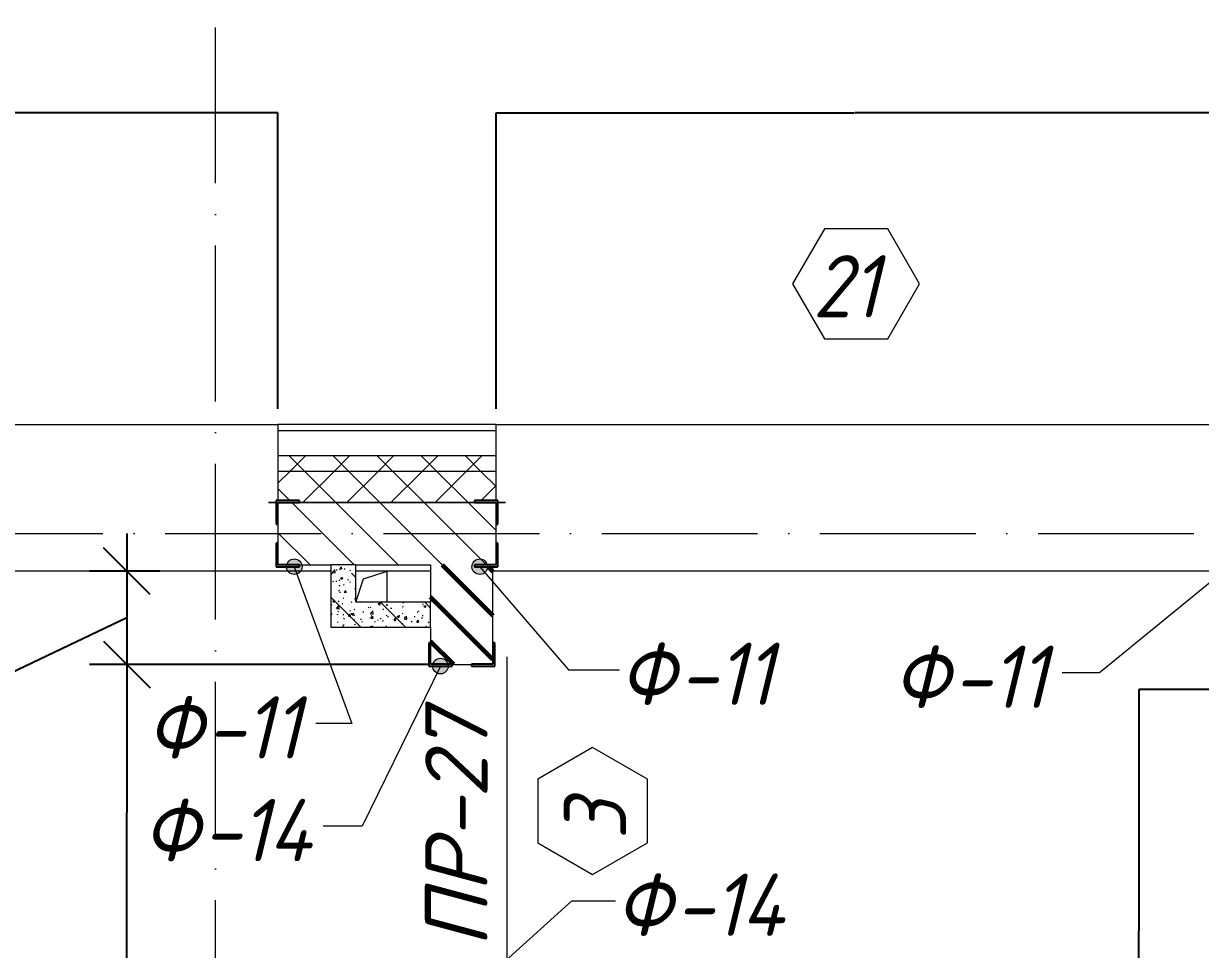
# Model space of a CAD drawing. Header units: millimetres. Extents: x 12986 to 523328, y -9759 to 30092.
# Drawn here: x 118041 to 121817, y 25666 to 28637 of the extents above; entities that cross this region are included whole.
import ezdxf

# ---------------------------------------------------------------- set-up
doc = ezdxf.new("R2010")
doc.units = ezdxf.units.MM
doc.linetypes.add('50_200_ШТРИХ_1Т_ш5_п1_п1_', pattern=[700, 500, -100, 0, -100])
for name, color, linetype, lineweight in [('5) Блок ячеистый', 160, 'Continuous', 60), ('A-ANNO-DIMS', 7, 'Continuous', 9), ('A-DOOR-IDEN', 7, 'Continuous', 9), ('A-GENM', 7, 'Continuous', 9), ('A-GENM-1', 7, 'Continuous', 25), ('A-GENM-IDEN', 7, 'Continuous', 9), ('A-GLAZ-IDEN', 7, 'Continuous', 9), ('A-WALL', 7, 'Continuous', 5), ('A-WALL-6', 18, 'Continuous', 13), ('A-WALL-8', 7, 'Continuous', 9), ('A-WALL-FNSH-1', 7, 'Continuous', 9), ('A-WALL-PATT-1', 7, 'Continuous', 5), ('A-WALL-PATT-4', 250, 'Continuous', 5), ('I-WALL', 7, 'Continuous', 5), ('Оси-2', 7, '50_200_ШТРИХ_1Т_ш5_п1_п1_', 9)]:
    doc.layers.add(name, color=color, linetype=linetype, lineweight=lineweight)
for name, color, linetype, lineweight, true_color in [('A-WALL-2', 7, 'Continuous', 13, 0x000000), ('A-WALL-9', 7, 'Continuous', 5, 0x0070df), ('A-WALL-PATT-2', 7, 'Continuous', 5, 0xce0000)]:
    doc.layers.add(name, color=color, linetype=linetype, lineweight=lineweight, true_color=true_color)
doc.styles.add('ISOCPEUR_I_3', font='isocpeui.ttf', dxfattribs={"width": 0.9, "height": 200})
doc.styles.add('ISOCPEUR_I_5', font='isocpeui.ttf', dxfattribs={"height": 200})
doc.dimstyles.new('ISO-2_0_0_9К_СРЕДНИЙ_6', dxfattribs={"dimscale": 304.8, "dimtxt": 199.196235, "dimasz": 0.492126, "dimexe": 0.393701, "dimexo": 0, "dimgap": 0, "dimtad": 1, "dimdec": 0, "dimzin": 0, "dimdsep": 46, "dimtxsty": 'ISOCPEUR_I_3', "dimblk1": 'OBLIQUE', "dimblk2": 'OBLIQUE', "dimsah": 1, "dimcen": 0.09, "dimdle": 0.393701, "dimazin": 0, "dimtfac": 1, "dimtdec": 4, "dimtix": 1, "dimtmove": 1, "dimatfit": 3, "dimfxl": 1, "dimtvp": 1, "dimtolj": 1, "dimtzin": 0, "dimarcsym": 2})
doc.dimstyles.get("Standard").update_dxf_attribs({"dimtxt": 0.18, "dimasz": 0.18, "dimexe": 0.18, "dimexo": 0.0625, "dimgap": 0.09, "dimtad": 0, "dimtih": 1, "dimtoh": 1, "dimdec": 4, "dimzin": 0, "dimdsep": 46, "dimtxsty": 'Standard', "dimcen": 0.09, "dimadec": 0, "dimazin": 0, "dimtfac": 1, "dimtdec": 4, "dimtofl": 0, "dimtmove": 0, "dimatfit": 3, "dimfxl": 1, "dimtolj": 1, "dimtzin": 0, "dimarcsym": 0})
pattern_1 = [(135, (61996.89, 0), (-70.71068, -70.71068), [])]
pattern_2 = [(45, (61996.89, 0), (-70.71068, 70.71068), []), (135, (61996.89, 0), (-70.71068, -70.71068), [])]
pattern_3 = [(50, (61996.893, 0), (72.873764, -6.37607), [7.62, -83.82]), (355, (61996.89, 0), (-14.09699, 76.42244), [6.096, -67.056]), (100.451, (62002.966, -0.53), (58.776964, 70.04687), [6.476, -71.236]), (46.184, (61996.89, 20.32), (108.43142, -16.81745), [11.43, -125.73]), (96.636, (62005.93, 18.92), (94.961, 98.97089), [9.714, -106.854]), (351.184, (61996.89, 20.32), (94.96227, 98.97018), [9.144, -100.584]), (21, (62007.053, 15.24), (60.64565, -40.90654), [7.62, -83.82]), (326, (62007.05, 15.24), (24.72083, 73.67493), [6.096, -67.056]), (71.451, (62012.11, 11.83), (85.36689, 32.76874), [6.476, -71.236]), (37.5, (61996.893, 0), (1.235525, 33.822432), [3.353, -62.89, 3.353, -64.719, -67.31]), (37.5, (61996.893, 0), (1.235525, 33.822432), [-134.315, 3.353, -63.957]), (7.5, (61996.893, 0), (26.728146, 40.07255), [3.353, -35.458, 3.353, -61.366, -25.654]), (7.5, (61996.893, 0), (26.728146, 40.07255), [-103.53, 3.353, -22.301]), (327.5, (61974.236, 0), (54.236318, -2.292117), [3.353, -22.047, 3.353, -75.895, -105.156]), (327.5, (61974.236, 0), (54.236318, -2.292117), [-104.648, 3.353, -101.803]), (317.5, (61964.076, 0), (59.25158, 10.17014), [3.353, -29.667, 3.353, -49.276, -74.676]), (317.5, (61964.076, 0), (59.25158, 10.17014), [-85.649, 3.353, -71.323])]
pattern_4 = [(135, (61996.9, 0), (-142.5612, -142.5612), []), (135, (62139.46, 0), (-142.5612, -142.5612), [252.016, -50.403, 3.353, -47.05])]

# ---------------------------------------------------------------- blocks, each defined once
blk = doc.blocks.new('Фахверк_СКБ_Уголок - Ф-11_200х2500 h-26914022-АР1_Кладочный план 1 этажа')
at = {"layer": 'A-GENM-1'}
for p, q in [((200, 156), (125, 156)), ((125, 156), (125, 81)), ((200, 150), (200, 156)), ((131, 81), (131, 150)), ((131, 150), (200, 150)), ((125, 81), (131, 81)), ((131, 19), (125, 19)), ((125, 19), (125, -56)), ((131, -50), (131, 19)), ((125, -56), (200, -56)), ((200, -50), (131, -50)), ((200, -56), (200, -50))]:
    blk.add_line(p, q, dxfattribs=at)
blk = doc.blocks.new('AR_Отверстие прямоугольное _в плите_ - AR_Отверстие прямоугольное _в плите_-V95-АР1_Кладочный план 1 этажа')
at = {"layer": 'A-GENM'}
for p, q in [((-25, 25), (50, 50)), ((50, -50), (50, 50)), ((-50, -50), (-25, 25))]:
    blk.add_line(p, q, dxfattribs=at)
blk = doc.blocks.new('Фахверк_СКБ_Уголок - Ф-14_200х4010 h _потолок _3_880_-26977327-АР1_Кладочный план 1 этажа')
at = {"layer": 'A-GENM-1'}
for p, q in [((200, 156), (125, 156)), ((125, 156), (125, 81)), ((200, 150), (200, 156)), ((131, 81), (131, 150)), ((131, 150), (200, 150)), ((125, 81), (131, 81)), ((131, 19), (125, 19)), ((125, 19), (125, -56)), ((131, -50), (131, 19)), ((125, -56), (200, -56)), ((200, -50), (131, -50)), ((200, -56), (200, -50))]:
    blk.add_line(p, q, dxfattribs=at)
blk = doc.blocks.new('AAR_СКБ_Марка_Двери_Перемычка и проем - Марка перемычки и проема-25306769-АР1_Кладочный план 1 этажа')
at = {"layer": 'A-DOOR-IDEN'}
for p, q in [((-5, 0), (5, 0)), ((-0.968, -0.984), (-1.986, -2.747)), ((1.067, -0.984), (-0.968, -0.984)), ((2.085, -2.747), (1.067, -0.984)), ((-1.986, -2.747), (-0.968, -4.509)), ((1.067, -4.509), (2.085, -2.747)), ((-0.968, -4.509), (1.067, -4.509))]:
    blk.add_line(p, q, dxfattribs=at)
blk = doc.blocks.new('AAR_СКБ_Марка_Окна_Перемычка и проем - Марка проема-25443838-АР1_Кладочный план 1 этажа')
at = {"layer": 'A-GLAZ-IDEN'}
for p, q in [((-0.968, -0.984), (-1.986, -2.747)), ((1.067, -0.984), (-0.968, -0.984)), ((2.085, -2.747), (1.067, -0.984)), ((-1.986, -2.747), (-0.968, -4.509)), ((1.067, -4.509), (2.085, -2.747)), ((-0.968, -4.509), (1.067, -4.509))]:
    blk.add_line(p, q, dxfattribs=at)
blk = doc.blocks.new('DIMBLOCK319-АР1_Кладочный план 1 этажа')
at = {"layer": 'A-ANNO-DIMS', "color": 0, "lineweight": -2, "transparency": 16777216}
for p, q in [((116756.9, 27400.1), (116756.9, 28350.2)), ((116757.1, 28350), (117806.2, 28350)), ((118856.7, 28350), (117807.6, 28350)), ((118856.9, 27400.1), (118856.9, 28350.2))]:
    blk.add_line(p, q, dxfattribs=at)
at = {"layer": 'A-ANNO-DIMS', "color": 0, "transparency": 16777216}
for points in [[(116757.1, 28350.1), (116757.1, 28350), (116756.9, 28350)], [(118856.7, 28350.1), (118856.7, 28350), (118856.9, 28350)]]:
    blk.add_solid(points, dxfattribs=at)
at = {"layer": 'Defpoints', "color": 0, "transparency": 16777216}
for p in [(118856.9, 28350), (116756.9, 27400), (118856.9, 27400)]:
    blk.add_point(p, dxfattribs=at)
at = {"layer": 'A-ANNO-DIMS', "color": 0, "transparency": 16777216, "insert": (117806.9, 28350), "char_height": 0.18, "width": 560.814, "attachment_point": 5}
blk.add_mtext('\\A1;2100.0000', dxfattribs=at)
blk = doc.blocks.new('DIMBLOCK320-АР1_Кладочный план 1 этажа')
at = {"layer": 'A-ANNO-DIMS', "color": 0, "lineweight": -2, "transparency": 16777216}
for p, q in [((119556.9, 27400.1), (119556.9, 28350.2)), ((119557.1, 28350), (120706.2, 28350)), ((121856.7, 28350), (120707.6, 28350)), ((121856.9, 27400.1), (121856.9, 28350.2))]:
    blk.add_line(p, q, dxfattribs=at)
at = {"layer": 'A-ANNO-DIMS', "color": 0, "transparency": 16777216}
for points in [[(119557.1, 28350.1), (119557.1, 28350), (119556.9, 28350)], [(121856.7, 28350.1), (121856.7, 28350), (121856.9, 28350)]]:
    blk.add_solid(points, dxfattribs=at)
at = {"layer": 'Defpoints', "color": 0, "transparency": 16777216}
for p in [(121856.9, 28350), (119556.9, 27400), (121856.9, 27400)]:
    blk.add_point(p, dxfattribs=at)
at = {"layer": 'A-ANNO-DIMS', "color": 0, "transparency": 16777216, "insert": (120706.9, 28350), "char_height": 0.18, "width": 606.782, "attachment_point": 5}
blk.add_mtext('\\A1;2300.0000', dxfattribs=at)
blk = doc.blocks.new('DIMBLOCK321-АР1_Кладочный план 1 этажа')
at = {"layer": 'A-ANNO-DIMS', "color": 0, "lineweight": -2, "transparency": 16777216}
for p, q in [((121856.9, 27400.1), (121856.9, 28350.2)), ((121857.1, 28350), (122006.3, 28350)), ((122156.7, 28350), (122007.5, 28350)), ((122156.9, 27100.1), (122156.9, 28350.2))]:
    blk.add_line(p, q, dxfattribs=at)
at = {"layer": 'A-ANNO-DIMS', "color": 0, "transparency": 16777216}
for points in [[(121857.1, 28350.1), (121857.1, 28350), (121856.9, 28350)], [(122156.7, 28350.1), (122156.7, 28350), (122156.9, 28350)]]:
    blk.add_solid(points, dxfattribs=at)
at = {"layer": 'Defpoints', "color": 0, "transparency": 16777216}
for p in [(122156.9, 28350), (121856.9, 27400), (122156.9, 27100)]:
    blk.add_point(p, dxfattribs=at)
at = {"layer": 'A-ANNO-DIMS', "color": 0, "transparency": 16777216, "insert": (122006.9, 28350), "char_height": 0.18, "width": 455.087, "attachment_point": 5}
blk.add_mtext('\\A1;300.0000', dxfattribs=at)
blk = doc.blocks.new('_Oblique')
at = {"color": 0, "linetype": 'ByBlock', "lineweight": -2}
blk.add_line((-0.5, -0.5), (0.5, 0.5), dxfattribs=at)
blk = doc.blocks.new('DIMBLOCK661-АР1_Кладочный план 1 этажа')
at = {"layer": 'A-ANNO-DIMS', "color": 0, "lineweight": -2, "transparency": 16777216}
for p, q in [((118372.2, 27000), (118372.2, 26460)), ((118478.3, 26880), (118252.2, 26880)), ((118372.2, 26730), (117841.9, 26476.9)), ((119343.8, 26580), (118252.2, 26580)), ((117841.9, 26476.9), (117459.5, 26476.9))]:
    blk.add_line(p, q, dxfattribs=at)
at = {"layer": 'Defpoints', "color": 0, "transparency": 16777216}
for p in [(118478.3, 26880), (118372.2, 26580), (119343.8, 26580)]:
    blk.add_point(p, dxfattribs=at)
at = {"layer": 'A-ANNO-DIMS', "color": 0, "lineweight": -2, "transparency": 16777216, "xscale": 150, "yscale": 150, "zscale": 150}
for p, rotation in [((118372.2, 26880), 90), ((118372.2, 26580), 270)]:
    blk.add_blockref('_Oblique', p, dxfattribs=dict(at, rotation=rotation))
at = {"layer": 'A-ANNO-DIMS', "color": 0, "transparency": 16777216, "insert": (117708.5, 26155.2), "char_height": 200, "width": 455.087, "attachment_point": 1, "rotation": 90, "line_spacing_factor": 1.149209, "style": 'ISOCPEUR_I_3'}
blk.add_mtext('\\A1;300', dxfattribs=at)
blk = doc.blocks.new('DIMBLOCK662-АР1_Кладочный план 1 этажа')
at = {"layer": 'A-ANNO-DIMS', "color": 0, "lineweight": -2, "transparency": 16777216}
for p, q in [((119343.8, 26580), (118372, 26580)), ((118372.2, 26579.8), (118372.2, 26105.2)), ((118372.2, 25630.2), (118372.2, 26104.8)), ((119346.8, 25630), (118372, 25630))]:
    blk.add_line(p, q, dxfattribs=at)
at = {"layer": 'A-ANNO-DIMS', "color": 0, "transparency": 16777216}
for points in [[(118372.2, 26579.8), (118372.2, 26579.8), (118372.2, 26580)], [(118372.2, 25630.2), (118372.2, 25630.2), (118372.2, 25630)]]:
    blk.add_solid(points, dxfattribs=at)
at = {"layer": 'Defpoints', "color": 0, "transparency": 16777216}
for p in [(119343.8, 26580), (118372.2, 25630), (119346.9, 25630)]:
    blk.add_point(p, dxfattribs=at)
at = {"layer": 'A-ANNO-DIMS', "color": 0, "transparency": 16777216, "insert": (118372.2, 26105), "char_height": 0.18, "width": 455.087, "attachment_point": 5}
blk.add_mtext('\\A1;950.0000', dxfattribs=at)
blk = doc.blocks.new('DIMBLOCK675-АР1_Кладочный план 1 этажа')
at = {"layer": 'A-ANNO-DIMS', "color": 0, "lineweight": -2, "transparency": 16777216}
for p, q in [((122156.8, 26500), (121619, 26500)), ((121619.2, 26499.8), (121619.2, 25725.2)), ((121619.2, 24950.2), (121619.2, 25724.8)), ((121806.8, 24950), (121619, 24950))]:
    blk.add_line(p, q, dxfattribs=at)
at = {"layer": 'A-ANNO-DIMS', "color": 0, "transparency": 16777216}
for points in [[(121619.2, 26499.8), (121619.3, 26499.8), (121619.2, 26500)], [(121619.2, 24950.2), (121619.3, 24950.2), (121619.2, 24950)]]:
    blk.add_solid(points, dxfattribs=at)
at = {"layer": 'Defpoints', "color": 0, "transparency": 16777216}
for p in [(121619.2, 26500), (122156.9, 26500), (121806.9, 24950)]:
    blk.add_point(p, dxfattribs=at)
at = {"layer": 'A-ANNO-DIMS', "color": 0, "transparency": 16777216, "insert": (121619.2, 25725), "char_height": 0.18, "width": 560.814, "attachment_point": 5}
blk.add_mtext('\\A1;1550.0000', dxfattribs=at)

msp = doc.modelspace()

# ---------------------------------------------------------------- hatches: boundary and pattern name
at = {"layer": '5) Блок ячеистый'}
h = msp.add_hatch(dxfattribs=at)
h.set_pattern_fill('FP_3', color=256, style=0, pattern_type=2)
h.set_pattern_definition(pattern_1)
h.paths.add_polyline_path([(119546.89326, 24749.99993), (119546.89326, 25629.99994), (119346.89326, 25629.99994), (119346.89326, 24749.99993)], flags=0)
h.paths.add_polyline_path([(119477.89326, 26579.99994), (119477.89326, 26580.99991), (119546.89326, 26580.99991), (119546.89326, 26893.99982), (119487.89333, 26893.99982), (119487.89333, 26899.99982), (119346.89326, 26899.99982), (119346.89326, 26580.99991), (119415.89326, 26579.99994)], flags=0)
at = {"layer": 'A-GENM-IDEN'}
h = msp.add_hatch(color=256, dxfattribs=at)
edge = h.paths.add_edge_path(flags=0)
edge.add_arc((118909.22666, 26893.99982), 25, 0, 360)
h = msp.add_hatch(color=256, dxfattribs=at)
edge = h.paths.add_edge_path(flags=0)
edge.add_arc((119504.56, 26893.99982), 25, 0, 360)
h = msp.add_hatch(color=256, dxfattribs=at)
edge = h.paths.add_edge_path(flags=0)
edge.add_arc((119378.39326, 26574.99991), 25, 0, 360)
at = {"layer": 'A-WALL-PATT-1'}
h = msp.add_hatch(dxfattribs=at)
h.set_pattern_fill('FP_2', color=256, style=0, pattern_type=2)
h.set_pattern_definition(pattern_2)
h.paths.add_polyline_path([(146966.89327, 27199.99988), (146966.89327, 27249.99988), (142346.89328, 27249.99988), (142346.89328, 27199.99988), (146793.75859, 27199.99988)], flags=0)
h.paths.add_polyline_path([(132806.89333, 27199.99988), (132806.89333, 27249.99988), (130206.89329, 27249.99988), (130206.89329, 27199.99988)], flags=0)
h.paths.add_polyline_path([(138346.89333, 27199.99988), (139246.89328, 27199.99988), (139246.89328, 27249.99988), (138346.89333, 27249.99988)], flags=0)
h.paths.add_polyline_path([(136067.89922, 27199.99988), (136246.89333, 27199.99988), (136246.89333, 27249.99988), (134906.89333, 27249.99988), (134906.89333, 27199.99988)], flags=0)
h.paths.add_polyline_path([(123056.89333, 27199.99988), (123056.89333, 27249.99988), (121856.89333, 27249.99988), (121856.89333, 27199.99988)], flags=0)
h.paths.add_polyline_path([(119212.97734, 27199.99988), (119556.89333, 27199.99988), (119556.89333, 27249.99988), (118856.89333, 27249.99988), (118856.89333, 27199.99988)], flags=0)
h.paths.add_polyline_path([(129106.89329, 27199.99988), (129106.89329, 27249.99988), (128156.89333, 27249.99988), (128156.89333, 27199.99988)], flags=0)
h.paths.add_polyline_path([(116756.89333, 27199.99988), (116756.89333, 27249.99988), (115856.89336, 27249.99988), (115856.89336, 27199.99988)], flags=0)
h.paths.add_polyline_path([(113756.89336, 27199.99988), (113756.89336, 27249.99988), (112856.89333, 27249.99988), (112856.89333, 27199.99988), (113083.91484, 27199.99988)], flags=0)
h.paths.add_polyline_path([(109656.89329, 27199.99988), (110756.89333, 27199.99988), (110756.89333, 27249.99988), (109656.89329, 27249.99988)], flags=0)
h.paths.add_polyline_path([(106556.89329, 27199.99988), (106556.89329, 27249.99988), (104056.89326, 27249.99988), (104056.89326, 27199.99988), (105422.58672, 27199.99988)], flags=0)
h = msp.add_hatch(dxfattribs=at)
h.set_pattern_fill('FP_2', color=256, style=0, pattern_type=2)
h.set_pattern_definition(pattern_2)
h.paths.add_polyline_path([(138746.89328, 27099.99988), (139246.89328, 27099.99988), (139246.89328, 27199.99988), (138346.89333, 27199.99988), (138346.89338, 27105.99982), (138415.89338, 27105.99982), (138415.89338, 27099.99988)], flags=0)
h.paths.add_polyline_path([(146966.89327, 27099.99988), (146966.89327, 27199.99988), (142346.89328, 27199.99988), (142346.89328, 27105.99982), (142415.89328, 27105.99982), (142415.89328, 27099.99988), (146793.75859, 27099.99988)], flags=0)
h.paths.add_polyline_path([(129037.89329, 27099.99988), (129037.89329, 27105.99982), (129106.89329, 27105.99982), (129106.89329, 27199.99988), (128156.89333, 27199.99988), (128156.89333, 27099.99988), (128756.89328, 27099.99988)], flags=0)
h.paths.add_polyline_path([(130275.89329, 27099.99988), (132806.89333, 27099.99988), (132806.89333, 27199.99988), (130206.89329, 27199.99988), (130206.89329, 27105.99982), (130275.89329, 27105.99982)], flags=0)
h.paths.add_polyline_path([(136067.89922, 27099.99988), (136177.89338, 27099.99988), (136177.89338, 27105.99982), (136246.89333, 27105.99982), (136246.89333, 27199.99988), (134906.89333, 27199.99988), (134906.89333, 27105.99982), (134975.89333, 27105.99982), (134975.89333, 27099.99988), (136036.89328, 27099.99988)], flags=0)
h.paths.add_polyline_path([(122756.89328, 27099.99988), (122987.89333, 27099.99988), (122987.89333, 27105.99982), (123056.89333, 27105.99982), (123056.89333, 27199.99988), (121856.89333, 27199.99988), (121857.41507, 27105.99982), (121925.89333, 27105.99982), (121925.89333, 27099.99988), (122156.89328, 27099.99988)], flags=0)
h.paths.add_polyline_path([(116156.89328, 27099.99988), (116756.89333, 27099.99988), (116756.89333, 27199.99988), (115856.89336, 27199.99988), (115857.41509, 27105.99982), (115925.89336, 27105.99982), (115925.89336, 27099.99988)], flags=0)
h.paths.add_polyline_path([(113687.89336, 27099.99988), (113687.89336, 27105.99982), (113756.89336, 27105.99982), (113756.89336, 27199.99988), (112856.89333, 27199.99988), (112857.41507, 27105.99982), (112925.89333, 27105.99982), (112925.89333, 27099.99988), (113083.91484, 27099.99988)], flags=0)
h.paths.add_polyline_path([(119212.97734, 27099.99988), (119487.89333, 27099.99988), (119487.89333, 27105.99982), (119556.89333, 27105.99982), (119556.89333, 27199.99988), (118856.89333, 27199.99988), (118857.41507, 27105.99982), (118925.89333, 27105.99982), (118925.89333, 27099.99988)], flags=0)
h.paths.add_polyline_path([(110156.89328, 27099.99988), (110756.89333, 27099.99988), (110756.89333, 27199.99988), (109656.89329, 27199.99988), (109656.89333, 27105.99982), (109725.89333, 27105.99982), (109725.89333, 27099.99988)], flags=0)
h.paths.add_polyline_path([(106487.89329, 27099.99988), (106487.89329, 27105.99982), (106556.89329, 27105.99982), (106556.89329, 27199.99988), (104156.89328, 27199.99987), (104156.89328, 27099.99988), (105422.58672, 27099.99988)], flags=0)
at = {"layer": 'A-WALL-PATT-2'}
h = msp.add_hatch(dxfattribs=at)
h.set_pattern_fill('FP_3', color=256, style=0, pattern_type=2)
h.set_pattern_definition(pattern_1)
h.paths.add_polyline_path([(135256.89328, 26899.99982), (135536.89328, 26899.99982), (135536.89328, 27099.99982), (134906.89333, 27099.99982), (134906.89333, 26899.99982), (134975.89333, 26899.99982)], flags=0)
h.paths.add_polyline_path([(142646.89328, 26899.99982), (142646.89328, 27099.99982), (142346.89328, 27099.99982), (142346.89328, 26899.99982), (142415.89328, 26899.99982)], flags=0)
h.paths.add_polyline_path([(136067.89922, 26899.99982), (136246.89333, 26899.99982), (136246.89333, 27099.99982), (136036.89328, 27099.99982), (136036.89328, 26899.99982)], flags=0)
h.paths.add_polyline_path([(138746.89328, 26899.99982), (138746.89328, 27099.99982), (138346.89333, 27099.99982), (138346.89338, 26899.99982), (138415.89338, 26899.99982)], flags=0)
h.paths.add_polyline_path([(129037.89329, 26899.99982), (129106.89329, 26899.99982), (129106.89329, 27099.99982), (128756.89328, 27099.99982), (128756.89328, 26899.99982)], flags=0)
h.paths.add_polyline_path([(130306.89328, 26899.99982), (132306.89328, 26899.99982), (132306.89328, 27099.99982), (130206.8933, 27099.99982), (130206.8933, 26899.99982), (130275.89329, 26899.99982)], flags=0)
h.paths.add_polyline_path([(119346.89326, 26899.99982), (119556.89333, 26899.99982), (119556.89333, 27099.99982), (118856.89333, 27099.99982), (118856.89333, 26899.99982), (119212.97734, 26899.99982)], flags=0)
h.paths.add_polyline_path([(115925.89336, 26899.99982), (116156.89328, 26899.99982), (116156.89328, 27099.99982), (115856.89336, 27099.99982), (115856.89336, 26899.99982)], flags=0)
h.paths.add_polyline_path([(123056.89333, 26899.99982), (123056.89333, 27099.99982), (122756.89328, 27099.99982), (122756.89328, 26899.99982), (122987.89333, 26899.99982)], flags=0)
h.paths.add_polyline_path([(121925.89333, 26899.99982), (122156.89328, 26899.99982), (122156.89328, 27099.99982), (121856.89333, 27099.99982), (121856.89333, 26899.99982)], flags=0)
h.paths.add_polyline_path([(106487.89329, 26899.99982), (106556.89329, 26899.99982), (106556.89329, 27099.99982), (104756.89328, 27099.99982), (104756.89328, 26899.99982), (105422.58672, 26899.99982)], flags=0)
h.paths.add_polyline_path([(110156.89328, 26899.99982), (110156.89328, 27099.99982), (109656.89329, 27099.99982), (109656.89333, 26899.99982), (109856.89333, 26899.99982)], flags=0)
h.paths.add_polyline_path([(113756.89336, 26899.99982), (113756.89336, 27099.99982), (112856.89333, 27099.99982), (112856.89333, 26899.99982), (113687.89336, 26899.99982)], flags=0)
at = {"layer": 'A-WALL-PATT-4'}
h = msp.add_hatch(dxfattribs=at)
h.set_pattern_fill('FP_16', color=256, style=0, pattern_type=2)
h.set_pattern_definition(pattern_3)
h.paths.add_polyline_path([(119106.89325, 26699.99982), (119106.89325, 26899.99982), (119026.89325, 26899.99982), (119026.89325, 26699.99982)], flags=0)
h = msp.add_hatch(dxfattribs=at)
h.set_pattern_fill('FP_17', color=256, style=0, pattern_type=2)
h.set_pattern_definition(pattern_4)
h.paths.add_polyline_path([(119106.89325, 26699.99982), (119106.89325, 26899.99982), (119026.89325, 26899.99982), (119026.89325, 26699.99982)], flags=0)
h = msp.add_hatch(dxfattribs=at)
h.set_pattern_fill('FP_16', color=256, style=0, pattern_type=2)
h.set_pattern_definition(pattern_3)
h.paths.add_polyline_path([(119212.97734, 26699.99982), (119346.89326, 26699.99982), (119346.89326, 26779.99982), (119106.89325, 26779.99982), (119106.89325, 26699.99982)], flags=0)
h = msp.add_hatch(dxfattribs=at)
h.set_pattern_fill('FP_17', color=256, style=0, pattern_type=2)
h.set_pattern_definition(pattern_4)
h.paths.add_polyline_path([(119212.97734, 26699.99982), (119346.89326, 26699.99982), (119346.89326, 26779.99982), (119106.89325, 26779.99982), (119106.89325, 26699.99982)], flags=0)

# ---------------------------------------------------------------- linework, layer by layer
at = {"layer": 'A-GENM-IDEN'}
for p, q in [((118909.22666, 26893.99982), (119093.57981, 26390.73635)), ((119504.56, 26893.99982), (119789.04102, 26562.58275)), ((121909.22666, 26893.99982), (121493.26893, 26553.04018)), ((119378.39326, 26574.99991), (119127.32908, 26061.10488)), ((119789.04102, 26562.58275), (119952.44328, 26562.58275)), ((121493.26893, 26553.04018), (121373.37332, 26553.04018)), ((119093.57981, 26390.73635), (118978.15967, 26390.73635)), ((119127.32908, 26061.10488), (119001.57519, 26061.10488)), ((119552.89326, 25598.49994), (119799.50674, 25821.39998)), ((119799.50674, 25821.39998), (119940.29328, 25821.39998))]:
    msp.add_line(p, q, dxfattribs=at)
for centre in [(118909.22666, 26893.99982), (119504.56, 26893.99982), (119378.39326, 26574.99991)]:
    msp.add_circle(centre, 25, dxfattribs=at)
at = {"layer": 'A-WALL'}
for p, q in [((116756.89333, 27349.99988), (118856.89333, 27349.99988)), ((119556.89333, 27349.99988), (121856.89333, 27349.99988)), ((119556.89333, 27329.99988), (118856.89333, 27329.99988)), ((119556.89333, 27249.99988), (118856.89333, 27249.99988)), ((119556.89333, 27199.99988), (118856.89333, 27199.99988)), ((118850.89333, 27099.99988), (118826.89333, 27099.99988)), ((119586.89333, 27099.99988), (119562.89333, 27099.99988))]:
    msp.add_line(p, q, dxfattribs=at)
at = {"layer": 'A-WALL-2'}
for p, q in [((119487.89333, 27099.99982), (118925.89333, 27099.99982)), ((118856.89333, 27030.99982), (118856.89333, 26968.99982)), ((119556.89333, 26968.99982), (119556.89333, 27030.99982)), ((118925.89333, 26899.99982), (119026.89325, 26899.99982)), ((119106.89325, 26899.99982), (119346.89326, 26899.99982)), ((119346.89326, 26899.99982), (119346.89326, 26779.99982)), ((119546.89326, 26649.99991), (119546.89326, 26893.99982)), ((119346.89326, 26699.99982), (119346.89326, 26649.99991)), ((119415.89326, 26579.99994), (119477.89326, 26579.99994))]:
    msp.add_line(p, q, dxfattribs=at)
at = {"layer": 'A-WALL-6'}
for p, q in [((119026.89325, 26899.99982), (119026.89325, 26699.99982)), ((119106.89325, 26779.99982), (119106.89325, 26899.99982)), ((119346.89326, 26779.99982), (119106.89325, 26779.99982)), ((119026.89325, 26699.99982), (119346.89326, 26699.99982))]:
    msp.add_line(p, q, dxfattribs=at)
at = {"layer": 'A-WALL-8'}
for p, q in [((118856.89333, 27329.99988), (118856.89333, 27105.99982)), ((119556.89333, 27105.99982), (119556.89333, 27329.99988)), ((118925.89333, 27099.99988), (119487.89333, 27099.99988))]:
    msp.add_line(p, q, dxfattribs=at)
at = {"layer": 'A-WALL-9'}
for p, q in [((119106.89325, 26899.99982), (119026.89325, 26899.99982)), ((119346.89326, 26699.99982), (119346.89326, 26779.99982))]:
    msp.add_line(p, q, dxfattribs=at)
at = {"layer": 'A-WALL-FNSH-1'}
for p, q in [((119556.89333, 27349.99988), (118856.89333, 27349.99988)), ((118856.89333, 27349.99988), (118856.89333, 27329.99988)), ((119556.89333, 27329.99988), (119556.89333, 27349.99988))]:
    msp.add_line(p, q, dxfattribs=at)
at = {"layer": 'I-WALL'}
for p, q in [((118826.89333, 27099.99991), (118850.89333, 27099.99991)), ((119562.89333, 27099.99991), (119586.89333, 27099.99991)), ((119026.89325, 26879.99991), (116756.89328, 26879.99991)), ((119346.89326, 26879.99991), (119106.89325, 26879.99991)), ((122156.89328, 26879.99991), (119546.89326, 26879.99991))]:
    msp.add_line(p, q, dxfattribs=at)
at = {"layer": 'Оси-2'}
for p, q in [((118656.89325, -4080), (118656.89325, 28636.94316)), ((57586.89328, 26999.99982), (187948.52131, 26999.99982))]:
    msp.add_line(p, q, dxfattribs=at)

# ---------------------------------------------------------------- block references
at = {"layer": 'A-DOOR-IDEN', "xscale": 99.99999999999993, "yscale": 99.99999999999993, "zscale": 99.99999999999993, "rotation": 90.00000000000001}
msp.add_blockref('AAR_СКБ_Марка_Двери_Перемычка и проем - Марка перемычки и проема-25306769-АР1_Кладочный план 1 этажа', (119591.96631, 26104.99994), dxfattribs=at)
at = {"layer": 'A-GENM'}
msp.add_blockref('AR_Отверстие прямоугольное _в плите_ - AR_Отверстие прямоугольное _в плите_-V95-АР1_Кладочный план 1 этажа', (119156.89325, 26829.99982), dxfattribs=at)
at = {"layer": 'A-GENM-1'}
msp.add_blockref('Фахверк_СКБ_Уголок - Ф-11_200х2500 h-26914022-АР1_Кладочный план 1 этажа', (118725.89333, 26949.99982), dxfattribs=at)
for name, p, rotation in [('Фахверк_СКБ_Уголок - Ф-11_200х2500 h-26914022-АР1_Кладочный план 1 этажа', (119687.89333, 27049.99982), 180), ('Фахверк_СКБ_Уголок - Ф-14_200х4010 h _потолок _3_880_-26977327-АР1_Кладочный план 1 этажа', (119496.89326, 26449.99991), 89.99999999999991)]:
    msp.add_blockref(name, p, dxfattribs=dict(at, rotation=rotation))
at = {"layer": 'A-GLAZ-IDEN', "xscale": 99.99999999999993, "yscale": 99.99999999999993, "zscale": 99.99999999999993}
msp.add_blockref('AAR_СКБ_Марка_Окна_Перемычка и проем - Марка проема-25443838-АР1_Кладочный план 1 этажа', (120706.89333, 28076.39833), dxfattribs=at)

# ---------------------------------------------------------------- texts
at = {"layer": 'A-DOOR-IDEN', "insert": (119774.60768, 26018.80141), "char_height": 200, "width": 158.734125, "attachment_point": 1, "rotation": 90, "style": 'ISOCPEUR_I_3'}
msp.add_mtext('\\fISOCPEUR|b0|i1|c204|p34|;\\W.9;3', dxfattribs=at)
at = {"layer": 'A-GENM-IDEN', "char_height": 200, "attachment_point": 1, "style": 'ISOCPEUR_I_3'}
for s, insert, width in [('\\fISOCPEUR|b0|i1|c204|p34|;\\W.9;Ф', (119952.44328, 26650.19733), 230.886), ('-11', (120142.94328, 26650.19733), 389.620125), ('\\fISOCPEUR|b0|i1|c204|p34|;\\W.9;Ф', (120831.13884, 26640.65476), 230.886), ('-11', (121021.63884, 26640.65476), 389.620125), ('\\fISOCPEUR|b0|i1|c204|p34|;\\W.9;Ф', (118435.92519, 26478.35094), 230.886), ('-11', (118626.42519, 26478.35094), 389.620125), ('\\fISOCPEUR|b0|i1|c204|p34|;\\W.9;Ф', (118423.77519, 26148.71946), 230.886), ('-14', (118614.27519, 26148.71946), 461.772), ('\\fISOCPEUR|b0|i1|c204|p34|;\\W.9;Ф', (119940.29328, 25909.01456), 230.886), ('-14', (120130.79328, 25909.01456), 461.772)]:
    msp.add_mtext(s, dxfattribs=dict(at, insert=insert, width=width))
at = {"layer": 'A-GENM-IDEN', "char_height": 200, "attachment_point": 1, "rotation": 90, "style": 'ISOCPEUR_I_5'}
for s, insert, width in [('-27', (119329.49235, 26015.83519), 529.11375), ('ПР', (119329.49235, 25671.87685), 416.8775)]:
    msp.add_mtext(s, dxfattribs=dict(at, insert=insert, width=width))
at = {"layer": 'A-GLAZ-IDEN', "insert": (120572.9948, 27893.75695), "char_height": 200, "width": 274.177125, "attachment_point": 1, "style": 'ISOCPEUR_I_3'}
msp.add_mtext('21', dxfattribs=at)

# ---------------------------------------------------------------- dimensions: what is measured, and where the dimension line sits
at = {"layer": 'A-ANNO-DIMS'}
for base, p1, p2, picture, middle in [((118856.89333, 28350.03714), (116756.89333, 27399.99988), (118856.89333, 27399.99988), 'DIMBLOCK319-АР1_Кладочный план 1 этажа', (117806.89333, 28350.03714)), ((121856.89333, 28350.03714), (119556.89333, 27399.99988), (121856.89333, 27399.99988), 'DIMBLOCK320-АР1_Кладочный план 1 этажа', (120706.89333, 28350.03714)), ((122156.893283, 28350.037138), (121856.893331, 27399.999876), (122156.893283, 27099.999927), 'DIMBLOCK321-АР1_Кладочный план 1 этажа', (122006.893307, 28350.037138))]:
    dim = msp.add_linear_dim(base=base, p1=p1, p2=p2, dimstyle='Standard', dxfattribs=at)
    dim.commit()
    dim.dimension.update_dxf_attribs({"geometry": picture, "text_midpoint": middle})
dim = msp.add_linear_dim(base=(118372.19294, 26579.99994), p1=(118478.25896, 26879.99991), p2=(119343.84526, 26579.99994), angle=90, dimstyle='ISO-2_0_0_9К_СРЕДНИЙ_6', override={"dimpost": '<>', "dimfxl": 916.100231}, dxfattribs=at)
dim.commit()
dim.dimension.update_dxf_attribs({"geometry": 'DIMBLOCK661-АР1_Кладочный план 1 этажа', "text_midpoint": (117841.85261, 26476.90994), "dimtype": 160, "text_rotation": 90})
for base, p1, p2, picture, middle in [((118372.19294, 25629.99994), (119343.84526, 26579.99994), (119346.89326, 25629.99994), 'DIMBLOCK662-АР1_Кладочный план 1 этажа', (118372.19294, 26104.99994)), ((121619.22739, 26499.99993), (121806.89328, 24949.99993), (122156.89328, 26499.99993), 'DIMBLOCK675-АР1_Кладочный план 1 этажа', (121619.22739, 25724.99993))]:
    dim = msp.add_linear_dim(base=base, p1=p1, p2=p2, angle=90, dimstyle='Standard', dxfattribs=at)
    dim.commit()
    dim.dimension.update_dxf_attribs({"geometry": picture, "text_midpoint": middle})

doc.saveas('drawing.dxf')
